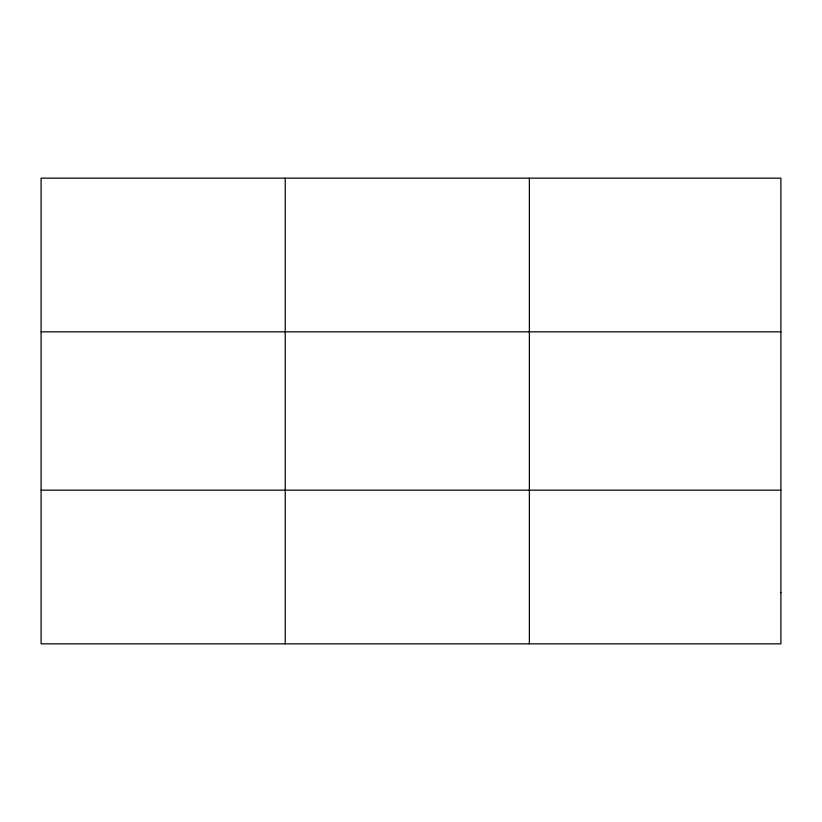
<?xml version="1.0" encoding="UTF-8"?>
<svg xmlns="http://www.w3.org/2000/svg" width="822" height="822" viewBox="0 0 822 822"><rect width="100%" height="100%" fill="white"/><g stroke="black" fill="none" stroke-linecap="round" stroke-linejoin="round"><path stroke-width="1.23" d="M285.234 643.842L285.234 178.158M41.1 331.831L780.9 331.831M41.1 490.169L780.9 490.169M529.368 178.158L529.368 643.842M780.9 592.611L780.9 643.842L41.1 643.842L41.1 178.158L780.9 178.158L780.9 592.611"/></g></svg>
